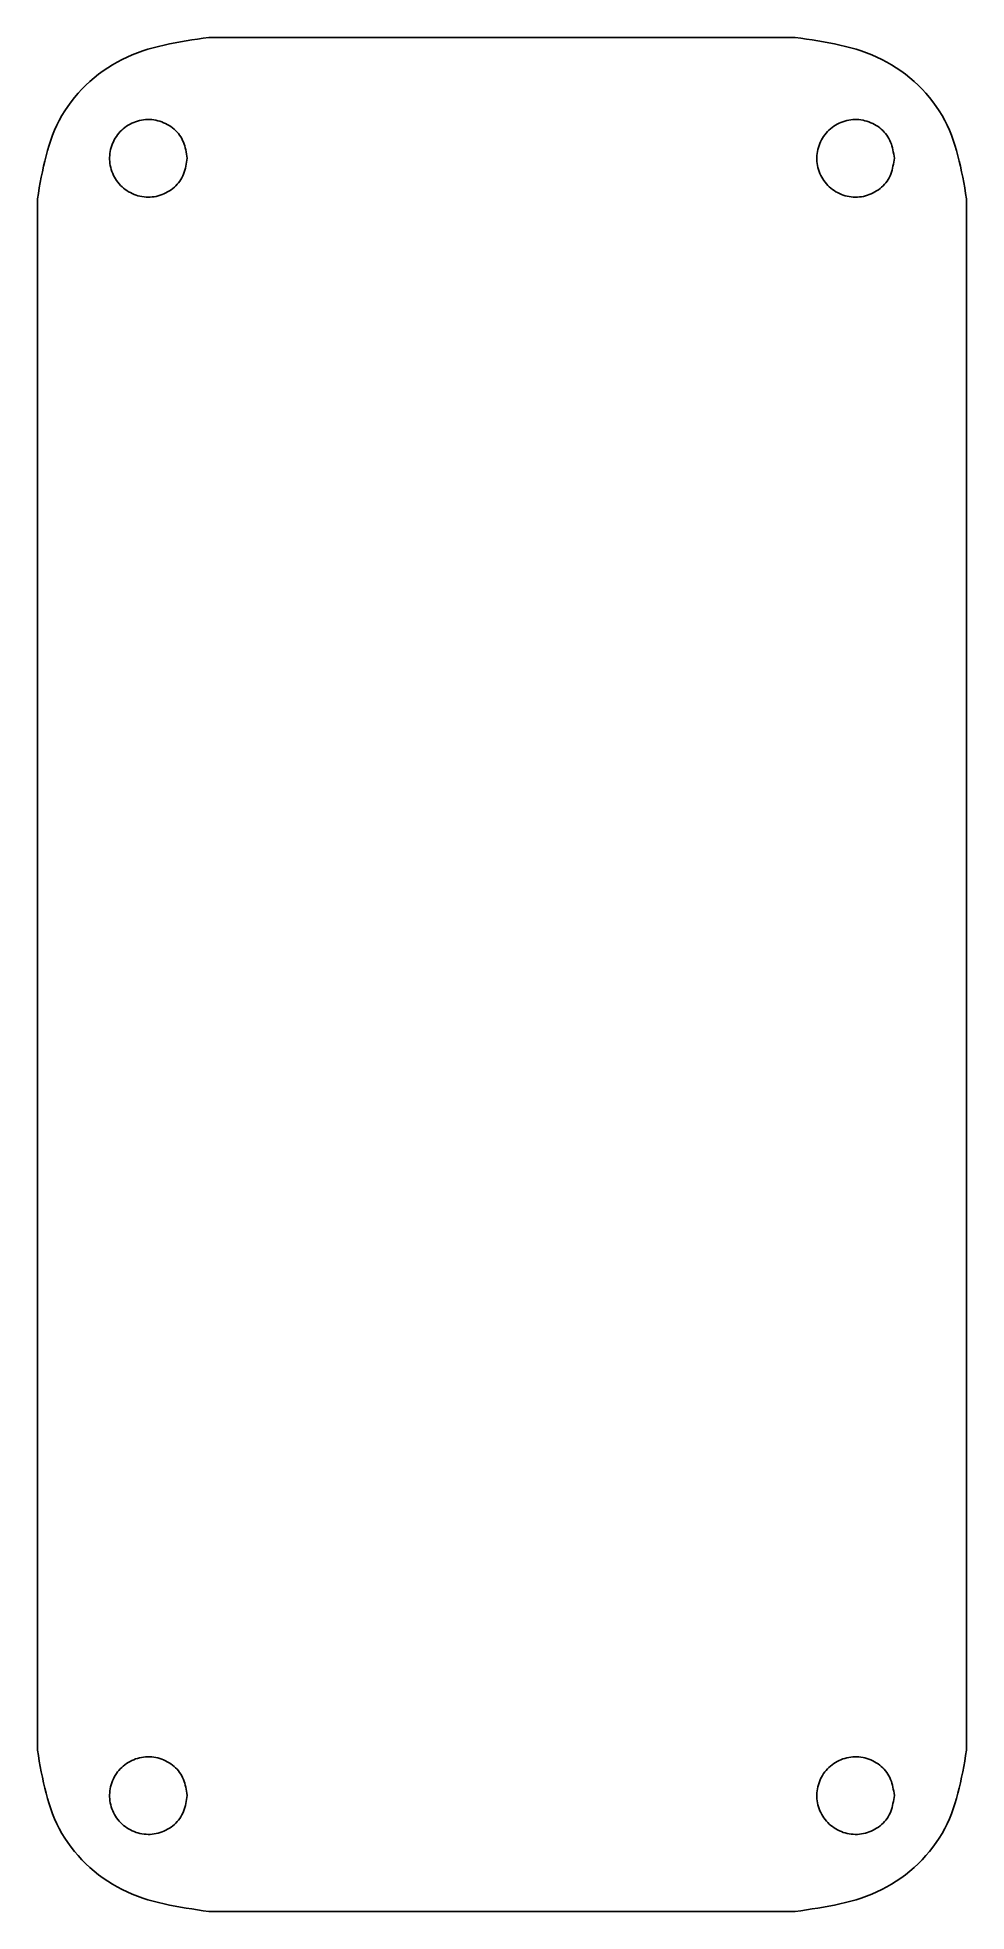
# Model space of a CAD drawing. Extents: x -17.5 to 17.5, y -33 to 37.5.
import ezdxf

# ---------------------------------------------------------------- set-up
doc = ezdxf.new("R2010")
doc.units = 0
doc.layers.add('CAPA_1', color=7, linetype='CONTINUOUS')

msp = doc.modelspace()

# ---------------------------------------------------------------- linework, layer by layer
at = {"layer": 'CAPA_1', "color": 7}
for p, q in [((-11.875, 37.333), (-11.663, 37.367)), ((-11.663, 37.367), (-11.449, 37.399)), ((-11.449, 37.399), (-11.235, 37.43)), ((-11.235, 37.43), (-11.02, 37.461)), ((-11.02, 37.461), (11.02, 37.461)), ((-11.02, 37.461), (-11.02, 37.461)), ((11.02, 37.461), (11.235, 37.43)), ((11.235, 37.43), (11.449, 37.399)), ((11.449, 37.399), (11.663, 37.367)), ((11.663, 37.367), (11.875, 37.333)), ((-14.467, 36.539), (-14.282, 36.636)), ((-14.282, 36.636), (-14.094, 36.726)), ((-14.094, 36.726), (-13.903, 36.808)), ((-13.903, 36.808), (-13.71, 36.884)), ((-13.71, 36.884), (-13.514, 36.953)), ((-13.514, 36.953), (-13.316, 37.016)), ((-13.316, 37.016), (-13.116, 37.073)), ((-13.116, 37.073), (-12.913, 37.126)), ((-12.913, 37.126), (-12.709, 37.174)), ((-12.709, 37.174), (-12.503, 37.219)), ((-12.503, 37.219), (-12.295, 37.259)), ((-12.295, 37.259), (-12.086, 37.297)), ((-12.086, 37.297), (-11.875, 37.333)), ((11.875, 37.333), (12.086, 37.297)), ((12.086, 37.297), (12.295, 37.259)), ((12.295, 37.259), (12.503, 37.219)), ((12.503, 37.219), (12.709, 37.174)), ((12.709, 37.174), (12.913, 37.126)), ((12.913, 37.126), (13.116, 37.073)), ((13.116, 37.073), (13.316, 37.016)), ((13.316, 37.016), (13.514, 36.953)), ((13.514, 36.953), (13.71, 36.884)), ((13.71, 36.884), (13.903, 36.808)), ((13.903, 36.808), (14.094, 36.726)), ((14.094, 36.726), (14.282, 36.636)), ((14.282, 36.636), (14.467, 36.539)), ((-15.497, 35.808), (-15.337, 35.946)), ((-15.337, 35.946), (-15.171, 36.077)), ((-15.171, 36.077), (-15.001, 36.203)), ((-15.001, 36.203), (-14.827, 36.322)), ((-14.827, 36.322), (-14.649, 36.434)), ((-14.649, 36.434), (-14.467, 36.539)), ((14.467, 36.539), (14.649, 36.434)), ((14.649, 36.434), (14.827, 36.322)), ((14.827, 36.322), (15.001, 36.203)), ((15.001, 36.203), (15.171, 36.077)), ((15.171, 36.077), (15.337, 35.946)), ((15.337, 35.946), (15.497, 35.808)), ((-16.08, 35.203), (-15.943, 35.362)), ((-15.943, 35.362), (-15.8, 35.516)), ((-15.8, 35.516), (-15.651, 35.664)), ((-15.651, 35.664), (-15.497, 35.808)), ((15.497, 35.808), (15.651, 35.664)), ((15.651, 35.664), (15.8, 35.516)), ((15.8, 35.516), (15.943, 35.362)), ((15.943, 35.362), (16.08, 35.203)), ((-16.652, 34.346), (-16.553, 34.525)), ((-16.553, 34.525), (-16.446, 34.7)), ((-16.446, 34.7), (-16.331, 34.872)), ((-16.331, 34.872), (-16.209, 35.039)), ((-16.209, 35.039), (-16.08, 35.203)), ((16.08, 35.203), (16.209, 35.039)), ((16.209, 35.039), (16.331, 34.872)), ((16.331, 34.872), (16.446, 34.7)), ((16.446, 34.7), (16.553, 34.525)), ((16.553, 34.525), (16.652, 34.346)), ((-16.902, 33.791), (-16.826, 33.979)), ((-16.826, 33.979), (-16.743, 34.164)), ((-16.743, 34.164), (-16.652, 34.346)), ((-14.455, 33.806), (-14.407, 33.866)), ((-14.407, 33.866), (-14.355, 33.923)), ((-14.355, 33.923), (-14.301, 33.977)), ((-14.301, 33.977), (-14.244, 34.029)), ((-14.244, 34.029), (-14.184, 34.077)), ((-14.184, 34.077), (-14.122, 34.122)), ((-14.122, 34.122), (-14.057, 34.164)), ((-14.057, 34.164), (-13.99, 34.202)), ((-13.99, 34.202), (-13.921, 34.237)), ((-13.921, 34.237), (-13.851, 34.268)), ((-13.851, 34.268), (-13.779, 34.295)), ((-13.779, 34.295), (-13.705, 34.319)), ((-13.705, 34.319), (-13.631, 34.339)), ((-13.631, 34.339), (-13.555, 34.354)), ((-13.555, 34.354), (-13.479, 34.366)), ((-13.479, 34.366), (-13.403, 34.374)), ((-13.403, 34.374), (-13.326, 34.377)), ((-13.326, 34.377), (-13.249, 34.377)), ((-13.249, 34.377), (-13.173, 34.372)), ((-13.173, 34.372), (-13.097, 34.363)), ((-13.097, 34.363), (-13.021, 34.35)), ((-13.021, 34.35), (-12.946, 34.333)), ((-12.946, 34.333), (-12.872, 34.312)), ((-12.872, 34.312), (-12.799, 34.288)), ((-12.799, 34.288), (-12.727, 34.259)), ((-12.727, 34.259), (-12.657, 34.227)), ((-12.657, 34.227), (-12.588, 34.192)), ((-12.588, 34.192), (-12.521, 34.152)), ((-12.521, 34.152), (-12.456, 34.109)), ((-12.456, 34.109), (-12.393, 34.063)), ((-12.393, 34.063), (-12.333, 34.014)), ((-12.333, 34.014), (-12.276, 33.962)), ((-12.276, 33.962), (-12.222, 33.907)), ((-12.222, 33.907), (-12.172, 33.849)), ((-12.172, 33.849), (-12.125, 33.789)), ((12.142, 33.806), (12.191, 33.866)), ((12.191, 33.866), (12.242, 33.923)), ((12.242, 33.923), (12.297, 33.977)), ((12.297, 33.977), (12.354, 34.029)), ((12.354, 34.029), (12.414, 34.077)), ((12.414, 34.077), (12.476, 34.122)), ((12.476, 34.122), (12.541, 34.164)), ((12.541, 34.164), (12.608, 34.202)), ((12.608, 34.202), (12.676, 34.237)), ((12.676, 34.237), (12.747, 34.268)), ((12.747, 34.268), (12.819, 34.295)), ((12.819, 34.295), (12.893, 34.319)), ((12.893, 34.319), (12.967, 34.339)), ((12.967, 34.339), (13.042, 34.354)), ((13.042, 34.354), (13.119, 34.366)), ((13.119, 34.366), (13.195, 34.374)), ((13.195, 34.374), (13.272, 34.377)), ((13.272, 34.377), (13.348, 34.377)), ((13.348, 34.377), (13.425, 34.372)), ((13.425, 34.372), (13.501, 34.363)), ((13.501, 34.363), (13.577, 34.35)), ((13.577, 34.35), (13.652, 34.333)), ((13.652, 34.333), (13.726, 34.312)), ((13.726, 34.312), (13.799, 34.288)), ((13.799, 34.288), (13.871, 34.259)), ((13.871, 34.259), (13.941, 34.227)), ((13.941, 34.227), (14.01, 34.192)), ((14.01, 34.192), (14.077, 34.152)), ((14.077, 34.152), (14.142, 34.109)), ((14.142, 34.109), (14.205, 34.063)), ((14.205, 34.063), (14.265, 34.014)), ((14.265, 34.014), (14.322, 33.962)), ((14.322, 33.962), (14.376, 33.907)), ((14.376, 33.907), (14.426, 33.849)), ((14.426, 33.849), (14.473, 33.789)), ((16.652, 34.346), (16.743, 34.164)), ((16.743, 34.164), (16.826, 33.979)), ((16.826, 33.979), (16.902, 33.791)), ((-17.149, 33.016), (-17.095, 33.213)), ((-17.095, 33.213), (-17.036, 33.408)), ((-17.036, 33.408), (-16.972, 33.601)), ((-16.972, 33.601), (-16.902, 33.791)), ((-14.746, 33.103), (-14.734, 33.179)), ((-14.734, 33.179), (-14.718, 33.254)), ((-14.718, 33.254), (-14.698, 33.329)), ((-14.698, 33.329), (-14.674, 33.402)), ((-14.674, 33.402), (-14.647, 33.474)), ((-14.647, 33.474), (-14.616, 33.544)), ((-14.616, 33.544), (-14.581, 33.613)), ((-14.581, 33.613), (-14.543, 33.68)), ((-14.543, 33.68), (-14.501, 33.744)), ((-14.501, 33.744), (-14.455, 33.806)), ((-12.125, 33.789), (-12.082, 33.726)), ((-12.082, 33.726), (-12.044, 33.661)), ((-12.044, 33.661), (-12.01, 33.594)), ((-12.01, 33.594), (-11.981, 33.525)), ((-11.981, 33.525), (-11.955, 33.454)), ((-11.955, 33.454), (-11.933, 33.382)), ((-11.933, 33.382), (-11.913, 33.308)), ((-11.913, 33.308), (-11.896, 33.234)), ((-11.896, 33.234), (-11.881, 33.158)), ((-11.881, 33.158), (-11.867, 33.081)), ((11.852, 33.103), (11.864, 33.179)), ((11.864, 33.179), (11.88, 33.254)), ((11.88, 33.254), (11.9, 33.329)), ((11.9, 33.329), (11.923, 33.402)), ((11.923, 33.402), (11.951, 33.474)), ((11.951, 33.474), (11.982, 33.544)), ((11.982, 33.544), (12.017, 33.613)), ((12.017, 33.613), (12.055, 33.68)), ((12.055, 33.68), (12.097, 33.744)), ((12.097, 33.744), (12.142, 33.806)), ((14.473, 33.789), (14.516, 33.726)), ((14.516, 33.726), (14.554, 33.661)), ((14.554, 33.661), (14.588, 33.594)), ((14.588, 33.594), (14.617, 33.525)), ((14.617, 33.525), (14.643, 33.454)), ((14.643, 33.454), (14.665, 33.382)), ((14.665, 33.382), (14.685, 33.308)), ((14.685, 33.308), (14.702, 33.234)), ((14.702, 33.234), (14.717, 33.158)), ((14.717, 33.158), (14.731, 33.081)), ((16.902, 33.791), (16.972, 33.601)), ((16.972, 33.601), (17.036, 33.408)), ((17.036, 33.408), (17.095, 33.213)), ((17.095, 33.213), (17.149, 33.016)), ((-17.327, 32.214), (-17.287, 32.417)), ((-17.287, 32.417), (-17.244, 32.618)), ((-17.244, 32.618), (-17.198, 32.818)), ((-17.198, 32.818), (-17.149, 33.016)), ((-14.757, 32.949), (-14.754, 33.026)), ((-14.757, 32.872), (-14.757, 32.949)), ((-14.752, 32.795), (-14.757, 32.872)), ((-14.754, 33.026), (-14.746, 33.103)), ((-14.744, 32.719), (-14.752, 32.795)), ((-14.731, 32.643), (-14.744, 32.719)), ((-14.714, 32.568), (-14.731, 32.643)), ((-14.694, 32.494), (-14.714, 32.568)), ((-14.669, 32.42), (-14.694, 32.494)), ((-14.641, 32.349), (-14.669, 32.42)), ((-11.928, 32.47), (-11.949, 32.398)), ((-11.909, 32.544), (-11.928, 32.47)), ((-11.893, 32.619), (-11.909, 32.544)), ((-11.878, 32.695), (-11.893, 32.619)), ((-11.865, 32.772), (-11.878, 32.695)), ((-11.867, 33.081), (-11.853, 33.004)), ((-11.853, 32.849), (-11.865, 32.772)), ((-11.853, 33.004), (-11.841, 32.927)), ((-11.841, 32.927), (-11.853, 32.849)), ((11.841, 32.949), (11.844, 33.026)), ((11.841, 32.872), (11.841, 32.949)), ((11.846, 32.795), (11.841, 32.872)), ((11.844, 33.026), (11.852, 33.103)), ((11.854, 32.719), (11.846, 32.795)), ((11.867, 32.643), (11.854, 32.719)), ((11.884, 32.568), (11.867, 32.643)), ((11.904, 32.494), (11.884, 32.568)), ((11.929, 32.42), (11.904, 32.494)), ((11.957, 32.349), (11.929, 32.42)), ((14.67, 32.47), (14.649, 32.398)), ((14.689, 32.544), (14.67, 32.47)), ((14.705, 32.619), (14.689, 32.544)), ((14.72, 32.695), (14.705, 32.619)), ((14.733, 32.772), (14.72, 32.695)), ((14.731, 33.081), (14.744, 33.004)), ((14.745, 32.849), (14.733, 32.772)), ((14.744, 33.004), (14.757, 32.927)), ((14.757, 32.927), (14.745, 32.849)), ((17.149, 33.016), (17.198, 32.818)), ((17.198, 32.818), (17.244, 32.618)), ((17.244, 32.618), (17.287, 32.417)), ((17.287, 32.417), (17.327, 32.214)), ((-17.436, 31.602), (-17.401, 31.807)), ((-17.401, 31.807), (-17.365, 32.011)), ((-17.365, 32.011), (-17.327, 32.214)), ((-14.609, 32.279), (-14.641, 32.349)), ((-14.573, 32.211), (-14.609, 32.279)), ((-14.534, 32.144), (-14.573, 32.211)), ((-14.492, 32.08), (-14.534, 32.144)), ((-14.446, 32.019), (-14.492, 32.08)), ((-14.397, 31.959), (-14.446, 32.019)), ((-14.344, 31.903), (-14.397, 31.959)), ((-14.289, 31.849), (-14.344, 31.903)), ((-14.232, 31.798), (-14.289, 31.849)), ((-14.171, 31.751), (-14.232, 31.798)), ((-14.108, 31.706), (-14.171, 31.751)), ((-14.043, 31.665), (-14.108, 31.706)), ((-12.443, 31.737), (-12.508, 31.694)), ((-12.381, 31.784), (-12.443, 31.737)), ((-12.321, 31.834), (-12.381, 31.784)), ((-12.265, 31.887), (-12.321, 31.834)), ((-12.211, 31.942), (-12.265, 31.887)), ((-12.162, 32.001), (-12.211, 31.942)), ((-12.115, 32.062), (-12.162, 32.001)), ((-12.073, 32.125), (-12.115, 32.062)), ((-12.036, 32.19), (-12.073, 32.125)), ((-12.003, 32.258), (-12.036, 32.19)), ((-11.974, 32.327), (-12.003, 32.258)), ((-11.949, 32.398), (-11.974, 32.327)), ((11.989, 32.279), (11.957, 32.349)), ((12.024, 32.211), (11.989, 32.279)), ((12.064, 32.144), (12.024, 32.211)), ((12.106, 32.08), (12.064, 32.144)), ((12.152, 32.019), (12.106, 32.08)), ((12.201, 31.959), (12.152, 32.019)), ((12.253, 31.903), (12.201, 31.959)), ((12.308, 31.849), (12.253, 31.903)), ((12.366, 31.798), (12.308, 31.849)), ((12.427, 31.751), (12.366, 31.798)), ((12.489, 31.706), (12.427, 31.751)), ((12.554, 31.665), (12.489, 31.706)), ((14.155, 31.737), (14.09, 31.694)), ((14.217, 31.784), (14.155, 31.737)), ((14.276, 31.834), (14.217, 31.784)), ((14.333, 31.887), (14.276, 31.834)), ((14.386, 31.942), (14.333, 31.887)), ((14.436, 32.001), (14.386, 31.942)), ((14.482, 32.062), (14.436, 32.001)), ((14.524, 32.125), (14.482, 32.062)), ((14.562, 32.19), (14.524, 32.125)), ((14.595, 32.258), (14.562, 32.19)), ((14.624, 32.327), (14.595, 32.258)), ((14.649, 32.398), (14.624, 32.327)), ((17.327, 32.214), (17.365, 32.011)), ((17.365, 32.011), (17.401, 31.807)), ((17.401, 31.807), (17.436, 31.602)), ((-17.471, 31.397), (-17.436, 31.602)), ((-17.471, -26.917), (-17.471, 31.397)), ((-13.976, 31.628), (-14.043, 31.665)), ((-13.907, 31.594), (-13.976, 31.628)), ((-13.836, 31.563), (-13.907, 31.594)), ((-13.764, 31.537), (-13.836, 31.563)), ((-13.69, 31.514), (-13.764, 31.537)), ((-13.615, 31.495), (-13.69, 31.514)), ((-13.54, 31.48), (-13.615, 31.495)), ((-13.464, 31.47), (-13.54, 31.48)), ((-13.387, 31.463), (-13.464, 31.47)), ((-13.31, 31.46), (-13.387, 31.463)), ((-13.234, 31.461), (-13.31, 31.46)), ((-13.157, 31.467), (-13.234, 31.461)), ((-13.081, 31.477), (-13.157, 31.467)), ((-13.005, 31.49), (-13.081, 31.477)), ((-12.931, 31.508), (-13.005, 31.49)), ((-12.857, 31.53), (-12.931, 31.508)), ((-12.784, 31.555), (-12.857, 31.53)), ((-12.713, 31.584), (-12.784, 31.555)), ((-12.643, 31.617), (-12.713, 31.584)), ((-12.574, 31.654), (-12.643, 31.617)), ((-12.508, 31.694), (-12.574, 31.654)), ((12.622, 31.628), (12.554, 31.665)), ((12.691, 31.594), (12.622, 31.628)), ((12.762, 31.563), (12.691, 31.594)), ((12.834, 31.537), (12.762, 31.563)), ((12.908, 31.514), (12.834, 31.537)), ((12.982, 31.495), (12.908, 31.514)), ((13.058, 31.48), (12.982, 31.495)), ((13.134, 31.47), (13.058, 31.48)), ((13.211, 31.463), (13.134, 31.47)), ((13.288, 31.46), (13.211, 31.463)), ((13.364, 31.461), (13.288, 31.46)), ((13.441, 31.467), (13.364, 31.461)), ((13.517, 31.477), (13.441, 31.467)), ((13.592, 31.49), (13.517, 31.477)), ((13.667, 31.508), (13.592, 31.49)), ((13.741, 31.53), (13.667, 31.508)), ((13.814, 31.555), (13.741, 31.53)), ((13.885, 31.584), (13.814, 31.555)), ((13.955, 31.617), (13.885, 31.584)), ((14.024, 31.654), (13.955, 31.617)), ((14.09, 31.694), (14.024, 31.654)), ((17.436, 31.602), (17.471, 31.397)), ((17.471, 31.397), (17.471, -26.917)), ((-17.436, -27.122), (-17.471, -26.917)), ((-17.401, -27.326), (-17.436, -27.122)), ((-17.365, -27.53), (-17.401, -27.326)), ((-14.244, -27.513), (-14.184, -27.465)), ((-14.184, -27.465), (-14.122, -27.42)), ((-14.122, -27.42), (-14.057, -27.378)), ((-14.057, -27.378), (-13.99, -27.34)), ((-13.99, -27.34), (-13.921, -27.305)), ((-13.921, -27.305), (-13.851, -27.274)), ((-13.851, -27.274), (-13.779, -27.247)), ((-13.779, -27.247), (-13.705, -27.223)), ((-13.705, -27.223), (-13.631, -27.203)), ((-13.631, -27.203), (-13.555, -27.188)), ((-13.555, -27.188), (-13.479, -27.176)), ((-13.479, -27.176), (-13.403, -27.168)), ((-13.403, -27.168), (-13.326, -27.165)), ((-13.326, -27.165), (-13.249, -27.165)), ((-13.249, -27.165), (-13.173, -27.17)), ((-13.173, -27.17), (-13.097, -27.179)), ((-13.097, -27.179), (-13.021, -27.192)), ((-13.021, -27.192), (-12.946, -27.209)), ((-12.946, -27.209), (-12.872, -27.23)), ((-12.872, -27.23), (-12.799, -27.254)), ((-12.799, -27.254), (-12.727, -27.283)), ((-12.727, -27.283), (-12.657, -27.315)), ((-12.657, -27.315), (-12.588, -27.35)), ((-12.588, -27.35), (-12.521, -27.39)), ((-12.521, -27.39), (-12.456, -27.433)), ((-12.456, -27.433), (-12.393, -27.479)), ((12.354, -27.513), (12.414, -27.465)), ((12.414, -27.465), (12.476, -27.42)), ((12.476, -27.42), (12.541, -27.378)), ((12.541, -27.378), (12.608, -27.34)), ((12.608, -27.34), (12.676, -27.305)), ((12.676, -27.305), (12.747, -27.274)), ((12.747, -27.274), (12.819, -27.247)), ((12.819, -27.247), (12.893, -27.223)), ((12.893, -27.223), (12.967, -27.203)), ((12.967, -27.203), (13.042, -27.188)), ((13.042, -27.188), (13.119, -27.176)), ((13.119, -27.176), (13.195, -27.168)), ((13.195, -27.168), (13.272, -27.165)), ((13.272, -27.165), (13.348, -27.165)), ((13.348, -27.165), (13.425, -27.17)), ((13.425, -27.17), (13.501, -27.179)), ((13.501, -27.179), (13.577, -27.192)), ((13.577, -27.192), (13.652, -27.209)), ((13.652, -27.209), (13.726, -27.23)), ((13.726, -27.23), (13.799, -27.254)), ((13.799, -27.254), (13.871, -27.283)), ((13.871, -27.283), (13.941, -27.315)), ((13.941, -27.315), (14.01, -27.35)), ((14.01, -27.35), (14.077, -27.39)), ((14.077, -27.39), (14.142, -27.433)), ((14.142, -27.433), (14.205, -27.479)), ((17.401, -27.326), (17.365, -27.53)), ((17.436, -27.122), (17.401, -27.326)), ((17.471, -26.917), (17.436, -27.122)), ((-17.327, -27.734), (-17.365, -27.53)), ((-17.287, -27.936), (-17.327, -27.734)), ((-17.244, -28.138), (-17.287, -27.936)), ((-17.198, -28.338), (-17.244, -28.138)), ((-14.698, -28.213), (-14.674, -28.14)), ((-14.674, -28.14), (-14.647, -28.068)), ((-14.647, -28.068), (-14.616, -27.998)), ((-14.616, -27.998), (-14.581, -27.929)), ((-14.581, -27.929), (-14.543, -27.862)), ((-14.543, -27.862), (-14.501, -27.798)), ((-14.501, -27.798), (-14.455, -27.736)), ((-14.455, -27.736), (-14.407, -27.676)), ((-14.407, -27.676), (-14.355, -27.619)), ((-14.355, -27.619), (-14.301, -27.565)), ((-14.301, -27.565), (-14.244, -27.513)), ((-12.393, -27.479), (-12.333, -27.528)), ((-12.333, -27.528), (-12.276, -27.58)), ((-12.276, -27.58), (-12.222, -27.635)), ((-12.222, -27.635), (-12.172, -27.693)), ((-12.172, -27.693), (-12.125, -27.753)), ((-12.125, -27.753), (-12.082, -27.816)), ((-12.082, -27.816), (-12.044, -27.881)), ((-12.044, -27.881), (-12.01, -27.948)), ((-12.01, -27.948), (-11.981, -28.017)), ((-11.981, -28.017), (-11.955, -28.088)), ((-11.955, -28.088), (-11.933, -28.16)), ((-11.933, -28.16), (-11.913, -28.234)), ((11.9, -28.213), (11.923, -28.14)), ((11.923, -28.14), (11.951, -28.068)), ((11.951, -28.068), (11.982, -27.998)), ((11.982, -27.998), (12.017, -27.929)), ((12.017, -27.929), (12.055, -27.862)), ((12.055, -27.862), (12.097, -27.798)), ((12.097, -27.798), (12.142, -27.736)), ((12.142, -27.736), (12.191, -27.676)), ((12.191, -27.676), (12.242, -27.619)), ((12.242, -27.619), (12.297, -27.565)), ((12.297, -27.565), (12.354, -27.513)), ((14.205, -27.479), (14.265, -27.528)), ((14.265, -27.528), (14.322, -27.58)), ((14.322, -27.58), (14.376, -27.635)), ((14.376, -27.635), (14.426, -27.693)), ((14.426, -27.693), (14.473, -27.753)), ((14.473, -27.753), (14.516, -27.816)), ((14.516, -27.816), (14.554, -27.881)), ((14.554, -27.881), (14.588, -27.948)), ((14.588, -27.948), (14.617, -28.017)), ((14.617, -28.017), (14.643, -28.088)), ((14.643, -28.088), (14.665, -28.16)), ((14.665, -28.16), (14.685, -28.234)), ((17.244, -28.138), (17.198, -28.338)), ((17.287, -27.936), (17.244, -28.138)), ((17.327, -27.734), (17.287, -27.936)), ((17.365, -27.53), (17.327, -27.734)), ((-17.149, -28.536), (-17.198, -28.338)), ((-17.095, -28.733), (-17.149, -28.536)), ((-17.036, -28.928), (-17.095, -28.733)), ((-14.757, -28.593), (-14.754, -28.516)), ((-14.757, -28.67), (-14.757, -28.593)), ((-14.752, -28.746), (-14.757, -28.67)), ((-14.754, -28.516), (-14.746, -28.439)), ((-14.744, -28.823), (-14.752, -28.746)), ((-14.746, -28.439), (-14.734, -28.363)), ((-14.731, -28.899), (-14.744, -28.823)), ((-14.734, -28.363), (-14.718, -28.288)), ((-14.718, -28.288), (-14.698, -28.213)), ((-11.913, -28.234), (-11.896, -28.308)), ((-11.896, -28.308), (-11.881, -28.384)), ((-11.878, -28.847), (-11.893, -28.923)), ((-11.881, -28.384), (-11.867, -28.461)), ((-11.865, -28.77), (-11.878, -28.847)), ((-11.867, -28.461), (-11.853, -28.538)), ((-11.853, -28.693), (-11.865, -28.77)), ((-11.853, -28.538), (-11.841, -28.615)), ((-11.841, -28.615), (-11.853, -28.693)), ((11.841, -28.593), (11.844, -28.516)), ((11.841, -28.67), (11.841, -28.593)), ((11.846, -28.746), (11.841, -28.67)), ((11.844, -28.516), (11.852, -28.439)), ((11.854, -28.823), (11.846, -28.746)), ((11.852, -28.439), (11.864, -28.363)), ((11.867, -28.899), (11.854, -28.823)), ((11.864, -28.363), (11.88, -28.288)), ((11.88, -28.288), (11.9, -28.213)), ((14.685, -28.234), (14.702, -28.308)), ((14.702, -28.308), (14.717, -28.384)), ((14.72, -28.847), (14.705, -28.923)), ((14.717, -28.384), (14.731, -28.461)), ((14.733, -28.77), (14.72, -28.847)), ((14.731, -28.461), (14.744, -28.538)), ((14.745, -28.693), (14.733, -28.77)), ((14.744, -28.538), (14.757, -28.615)), ((14.757, -28.615), (14.745, -28.693)), ((17.095, -28.733), (17.036, -28.928)), ((17.149, -28.536), (17.095, -28.733)), ((17.198, -28.338), (17.149, -28.536)), ((-16.972, -29.12), (-17.036, -28.928)), ((-16.902, -29.311), (-16.972, -29.12)), ((-16.826, -29.499), (-16.902, -29.311)), ((-16.743, -29.684), (-16.826, -29.499)), ((-14.714, -28.974), (-14.731, -28.899)), ((-14.694, -29.048), (-14.714, -28.974)), ((-14.669, -29.121), (-14.694, -29.048)), ((-14.641, -29.193), (-14.669, -29.121)), ((-14.609, -29.263), (-14.641, -29.193)), ((-14.573, -29.331), (-14.609, -29.263)), ((-14.534, -29.398), (-14.573, -29.331)), ((-14.492, -29.462), (-14.534, -29.398)), ((-14.446, -29.523), (-14.492, -29.462)), ((-14.397, -29.582), (-14.446, -29.523)), ((-14.344, -29.639), (-14.397, -29.582)), ((-12.162, -29.541), (-12.211, -29.6)), ((-12.115, -29.48), (-12.162, -29.541)), ((-12.073, -29.417), (-12.115, -29.48)), ((-12.036, -29.352), (-12.073, -29.417)), ((-12.003, -29.284), (-12.036, -29.352)), ((-11.974, -29.215), (-12.003, -29.284)), ((-11.949, -29.144), (-11.974, -29.215)), ((-11.928, -29.072), (-11.949, -29.144)), ((-11.909, -28.998), (-11.928, -29.072)), ((-11.893, -28.923), (-11.909, -28.998)), ((11.884, -28.974), (11.867, -28.899)), ((11.904, -29.048), (11.884, -28.974)), ((11.929, -29.121), (11.904, -29.048)), ((11.957, -29.193), (11.929, -29.121)), ((11.989, -29.263), (11.957, -29.193)), ((12.024, -29.331), (11.989, -29.263)), ((12.064, -29.398), (12.024, -29.331)), ((12.106, -29.462), (12.064, -29.398)), ((12.152, -29.523), (12.106, -29.462)), ((12.201, -29.582), (12.152, -29.523)), ((12.253, -29.639), (12.201, -29.582)), ((14.436, -29.541), (14.386, -29.6)), ((14.482, -29.48), (14.436, -29.541)), ((14.524, -29.417), (14.482, -29.48)), ((14.562, -29.352), (14.524, -29.417)), ((14.595, -29.284), (14.562, -29.352)), ((14.624, -29.215), (14.595, -29.284)), ((14.649, -29.144), (14.624, -29.215)), ((14.67, -29.072), (14.649, -29.144)), ((14.689, -28.998), (14.67, -29.072)), ((14.705, -28.923), (14.689, -28.998)), ((16.826, -29.499), (16.743, -29.684)), ((16.902, -29.311), (16.826, -29.499)), ((16.972, -29.12), (16.902, -29.311)), ((17.036, -28.928), (16.972, -29.12)), ((-16.652, -29.866), (-16.743, -29.684)), ((-16.553, -30.044), (-16.652, -29.866)), ((-16.446, -30.22), (-16.553, -30.044)), ((-16.331, -30.391), (-16.446, -30.22)), ((-14.289, -29.693), (-14.344, -29.639)), ((-14.232, -29.743), (-14.289, -29.693)), ((-14.171, -29.791), (-14.232, -29.743)), ((-14.108, -29.836), (-14.171, -29.791)), ((-14.043, -29.877), (-14.108, -29.836)), ((-13.976, -29.914), (-14.043, -29.877)), ((-13.907, -29.948), (-13.976, -29.914)), ((-13.836, -29.979), (-13.907, -29.948)), ((-13.764, -30.005), (-13.836, -29.979)), ((-13.69, -30.028), (-13.764, -30.005)), ((-13.615, -30.047), (-13.69, -30.028)), ((-13.54, -30.061), (-13.615, -30.047)), ((-13.464, -30.072), (-13.54, -30.061)), ((-13.387, -30.079), (-13.464, -30.072)), ((-13.31, -30.082), (-13.387, -30.079)), ((-13.234, -30.08), (-13.31, -30.082)), ((-13.157, -30.075), (-13.234, -30.08)), ((-13.081, -30.065), (-13.157, -30.075)), ((-13.005, -30.051), (-13.081, -30.065)), ((-12.931, -30.034), (-13.005, -30.051)), ((-12.857, -30.012), (-12.931, -30.034)), ((-12.784, -29.987), (-12.857, -30.012)), ((-12.713, -29.958), (-12.784, -29.987)), ((-12.643, -29.925), (-12.713, -29.958)), ((-12.574, -29.888), (-12.643, -29.925)), ((-12.508, -29.848), (-12.574, -29.888)), ((-12.443, -29.805), (-12.508, -29.848)), ((-12.381, -29.758), (-12.443, -29.805)), ((-12.321, -29.708), (-12.381, -29.758)), ((-12.265, -29.655), (-12.321, -29.708)), ((-12.211, -29.6), (-12.265, -29.655)), ((12.308, -29.693), (12.253, -29.639)), ((12.366, -29.743), (12.308, -29.693)), ((12.427, -29.791), (12.366, -29.743)), ((12.489, -29.836), (12.427, -29.791)), ((12.554, -29.877), (12.489, -29.836)), ((12.622, -29.914), (12.554, -29.877)), ((12.691, -29.948), (12.622, -29.914)), ((12.762, -29.979), (12.691, -29.948)), ((12.834, -30.005), (12.762, -29.979)), ((12.908, -30.028), (12.834, -30.005)), ((12.982, -30.047), (12.908, -30.028)), ((13.058, -30.061), (12.982, -30.047)), ((13.134, -30.072), (13.058, -30.061)), ((13.211, -30.079), (13.134, -30.072)), ((13.288, -30.082), (13.211, -30.079)), ((13.364, -30.08), (13.288, -30.082)), ((13.441, -30.075), (13.364, -30.08)), ((13.517, -30.065), (13.441, -30.075)), ((13.592, -30.051), (13.517, -30.065)), ((13.667, -30.034), (13.592, -30.051)), ((13.741, -30.012), (13.667, -30.034)), ((13.814, -29.987), (13.741, -30.012)), ((13.885, -29.958), (13.814, -29.987)), ((13.955, -29.925), (13.885, -29.958)), ((14.024, -29.888), (13.955, -29.925)), ((14.09, -29.848), (14.024, -29.888)), ((14.155, -29.805), (14.09, -29.848)), ((14.217, -29.758), (14.155, -29.805)), ((14.276, -29.708), (14.217, -29.758)), ((14.333, -29.655), (14.276, -29.708)), ((14.386, -29.6), (14.333, -29.655)), ((16.446, -30.22), (16.331, -30.391)), ((16.553, -30.044), (16.446, -30.22)), ((16.652, -29.866), (16.553, -30.044)), ((16.743, -29.684), (16.652, -29.866)), ((-16.209, -30.559), (-16.331, -30.391)), ((-16.08, -30.723), (-16.209, -30.559)), ((-15.943, -30.881), (-16.08, -30.723)), ((-15.8, -31.035), (-15.943, -30.881)), ((15.943, -30.881), (15.8, -31.035)), ((16.08, -30.723), (15.943, -30.881)), ((16.209, -30.559), (16.08, -30.723)), ((16.331, -30.391), (16.209, -30.559)), ((-15.651, -31.184), (-15.8, -31.035)), ((-15.497, -31.328), (-15.651, -31.184)), ((-15.337, -31.465), (-15.497, -31.328)), ((-15.171, -31.597), (-15.337, -31.465)), ((-15.001, -31.723), (-15.171, -31.597)), ((15.171, -31.597), (15.001, -31.723)), ((15.337, -31.465), (15.171, -31.597)), ((15.497, -31.328), (15.337, -31.465)), ((15.651, -31.184), (15.497, -31.328)), ((15.8, -31.035), (15.651, -31.184)), ((-14.827, -31.841), (-15.001, -31.723)), ((-14.649, -31.954), (-14.827, -31.841)), ((-14.467, -32.058), (-14.649, -31.954)), ((-14.282, -32.156), (-14.467, -32.058)), ((-14.094, -32.246), (-14.282, -32.156)), ((-13.903, -32.328), (-14.094, -32.246)), ((-13.71, -32.404), (-13.903, -32.328)), ((13.903, -32.328), (13.71, -32.404)), ((14.094, -32.246), (13.903, -32.328)), ((14.282, -32.156), (14.094, -32.246)), ((14.467, -32.058), (14.282, -32.156)), ((14.649, -31.954), (14.467, -32.058)), ((14.827, -31.841), (14.649, -31.954)), ((15.001, -31.723), (14.827, -31.841)), ((-13.514, -32.473), (-13.71, -32.404)), ((-13.316, -32.536), (-13.514, -32.473)), ((-13.116, -32.593), (-13.316, -32.536)), ((-12.913, -32.646), (-13.116, -32.593)), ((-12.709, -32.694), (-12.913, -32.646)), ((-12.503, -32.738), (-12.709, -32.694)), ((-12.295, -32.779), (-12.503, -32.738)), ((-12.086, -32.817), (-12.295, -32.779)), ((-11.875, -32.853), (-12.086, -32.817)), ((-11.663, -32.886), (-11.875, -32.853)), ((-11.449, -32.918), (-11.663, -32.886)), ((-11.235, -32.95), (-11.449, -32.918)), ((-11.02, -32.981), (-11.235, -32.95)), ((11.02, -32.981), (-11.02, -32.981)), ((11.235, -32.95), (11.02, -32.981)), ((11.449, -32.918), (11.235, -32.95)), ((11.663, -32.886), (11.449, -32.918)), ((11.875, -32.853), (11.663, -32.886)), ((12.086, -32.817), (11.875, -32.853)), ((12.295, -32.779), (12.086, -32.817)), ((12.503, -32.738), (12.295, -32.779)), ((12.709, -32.694), (12.503, -32.738)), ((12.913, -32.646), (12.709, -32.694)), ((13.116, -32.593), (12.913, -32.646)), ((13.316, -32.536), (13.116, -32.593)), ((13.514, -32.473), (13.316, -32.536)), ((13.71, -32.404), (13.514, -32.473))]:
    msp.add_line(p, q, dxfattribs=at)

doc.saveas('drawing.dxf')
